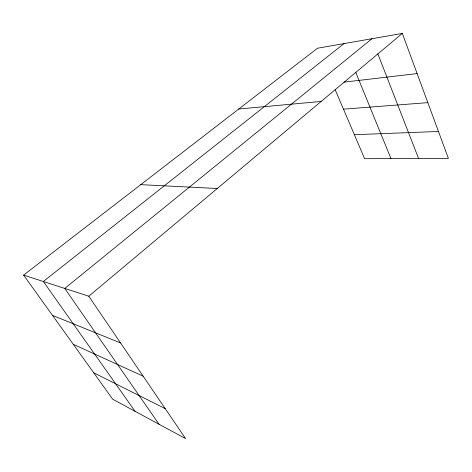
<?xml version="1.0" encoding="UTF-8"?>
<svg xmlns="http://www.w3.org/2000/svg" width="472" height="472" viewBox="0 0 472 472"><rect width="100%" height="100%" fill="white"/><g stroke="black" fill="none" stroke-linecap="round" stroke-linejoin="round"><path stroke-width="0.71" d="M402.315 33.418L317.497 48.238L23.6 275.105L88.777 296.221L402.315 33.418L448.4 158.409L364.596 158.698L335.126 89.58M371.966 38.716L64.752 288.439L159.017 424.239M344.035 43.601L43.347 281.501L135.057 411.301M344.005 82.157L417.124 73.573M238.773 109.008L321.155 101.445M343.474 109.162L427.838 102.642M354.366 134.715L438.464 131.47M140.774 184.652L217.297 188.499M52.522 315.39L120.561 342.955M73.284 344.312L143.158 376.19M93.733 372.791L165.235 408.658M23.6 275.105L112.719 399.241L185.584 438.582L88.777 296.221M355.717 72.216L390.981 158.61M377.836 53.808L418.587 158.515"/></g></svg>
